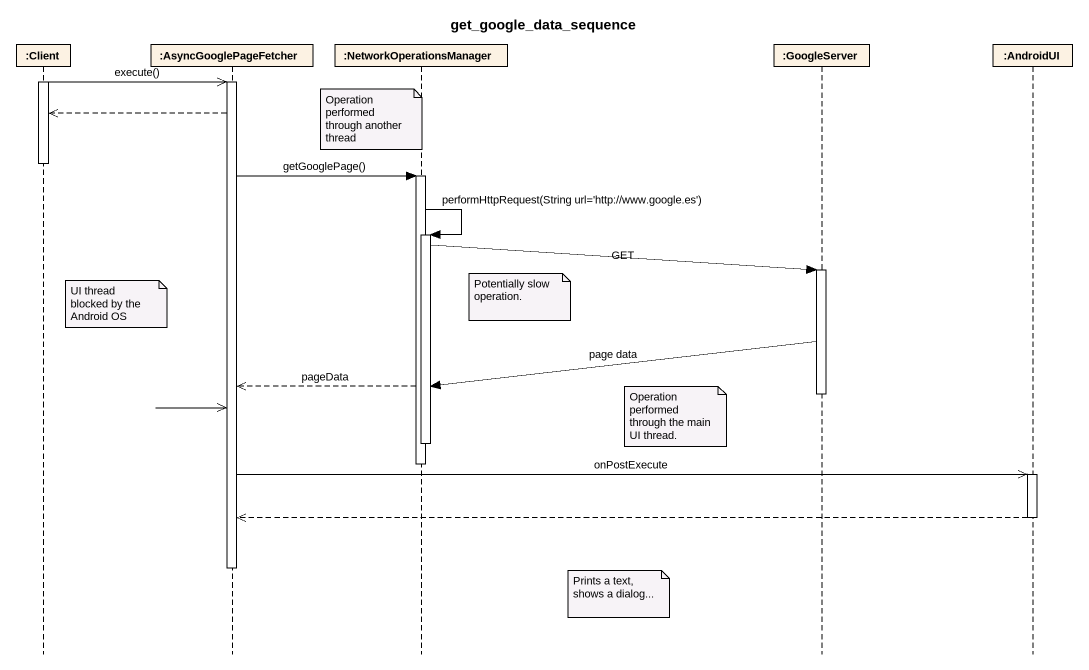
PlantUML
@startuml
title get_google_data_sequence
hide footbox
participant ":Client" as Client
participant ":AsyncGooglePageFetcher" as AsyncGooglePageFetcher
participant ":NetworkOperationsManager" as NetworkOperationsManager
participant ":GoogleServer" as GoogleServer
participant ":AndroidUI" as AndroidUI

activate Client
Client ->> AsyncGooglePageFetcher : execute()
activate AsyncGooglePageFetcher
AsyncGooglePageFetcher -->> Client
note over NetworkOperationsManager : Operation performed through another thread
deactivate Client
AsyncGooglePageFetcher -> NetworkOperationsManager : getGooglePage()
activate NetworkOperationsManager
NetworkOperationsManager -> NetworkOperationsManager : performHttpRequest(String url='http://www.google.es')
activate NetworkOperationsManager
NetworkOperationsManager -> GoogleServer : GET
activate GoogleServer
note right of NetworkOperationsManager : Potentially slow operation.
note right of Client : UI thread blocked by the Android OS
GoogleServer -> NetworkOperationsManager : page data
NetworkOperationsManager -->> AsyncGooglePageFetcher : pageData
deactivate GoogleServer
AsyncGooglePageFetcher ->> AsyncGooglePageFetcher
note left of GoogleServer : Operation performed through the main UI thread.
deactivate NetworkOperationsManager
deactivate NetworkOperationsManager
AsyncGooglePageFetcher ->> AndroidUI : onPostExecute
activate AndroidUI
AndroidUI -->> AsyncGooglePageFetcher
deactivate AndroidUI
deactivate AsyncGooglePageFetcher
note right of NetworkOperationsManager : Prints a text, shows a dialog...
@enduml
